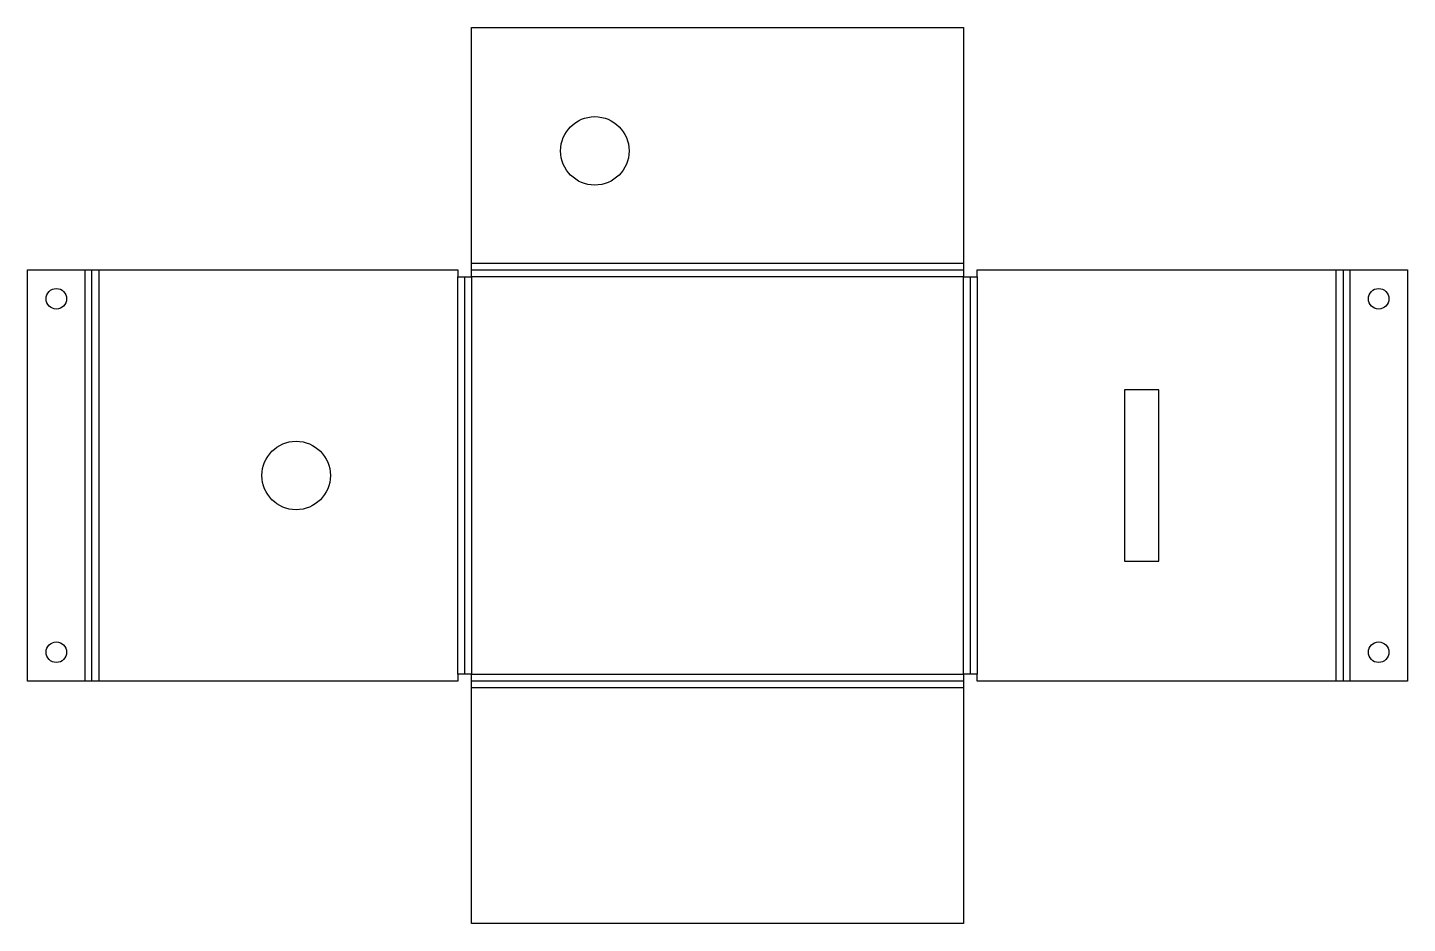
# Model space of a CAD drawing. Header units: inches. Extents: x 0 to 612, y 197 to 595.
import ezdxf

# ---------------------------------------------------------------- set-up
doc = ezdxf.new("R2010")
doc.units = ezdxf.units.IN
doc.header["$MEASUREMENT"] = 0
for name, color, linetype in [('BEND', 7, 'Continuous'), ('BEND_EXTENT', 7, 'Continuous'), ('INTERIOR_PROFILES', 7, 'Continuous'), ('OUTER_PROFILES', 7, 'Continuous')]:
    doc.layers.add(name, color=color, linetype=linetype)

# ---------------------------------------------------------------- blocks, each defined once
blk = doc.blocks.new('block 2')
at = {"layer": 'OUTER_PROFILES', "color": 7, "lineweight": 25, "true_color": 0xffffff}
blk.add_lwpolyline([(611.88, 487.15), (611.88, 304.85), (421.11, 304.85), (421.11, 307.89), (415.08, 307.89), (415.08, 197.33), (196.92, 197.33), (196.92, 307.89), (190.89, 307.89), (190.89, 304.85), (0.12, 304.85), (0.12, 487.15), (190.89, 487.15), (190.89, 484.11), (196.92, 484.11), (196.92, 594.67), (415.08, 594.67), (415.08, 484.11), (421.11, 484.11), (421.11, 487.15), (611.88, 487.15)], dxfattribs=at)
blk = doc.blocks.new('block 3')
at = {"layer": 'INTERIOR_PROFILES', "color": 7, "lineweight": 25, "true_color": 0xffffff}
blk.add_lwpolyline([(486.44, 358.02), (501.63, 358.02), (501.63, 433.98), (486.44, 433.98), (486.44, 358.02)], dxfattribs=at)
blk = doc.blocks.new('block 4')
at = {"layer": 'INTERIOR_PROFILES', "color": 7, "lineweight": 25, "true_color": 0xffffff}
blk.add_open_spline([(603.68, 474.39), (603.68, 476.91), (601.64, 478.95), (599.12, 478.95), (596.6, 478.95), (594.56, 476.91), (594.56, 474.39), (594.56, 471.87), (596.6, 469.83), (599.12, 469.83), (601.64, 469.83), (603.68, 471.87), (603.68, 474.39), (603.68, 474.39), (603.68, 474.39), (603.68, 474.39)], degree=3, knots=[0, 0, 0, 0, 1, 1, 1, 2, 2, 2, 3, 3, 3, 4, 4, 4, 5, 5, 5, 5], dxfattribs=at)
blk = doc.blocks.new('block 5')
at = {"layer": 'INTERIOR_PROFILES', "color": 7, "lineweight": 25, "true_color": 0xffffff}
blk.add_open_spline([(603.68, 317.61), (603.68, 320.13), (601.64, 322.17), (599.12, 322.17), (596.6, 322.17), (594.56, 320.13), (594.56, 317.61), (594.56, 315.09), (596.6, 313.05), (599.12, 313.05), (601.64, 313.05), (603.68, 315.09), (603.68, 317.61), (603.68, 317.61), (603.68, 317.61), (603.68, 317.61)], degree=3, knots=[0, 0, 0, 0, 1, 1, 1, 2, 2, 2, 3, 3, 3, 4, 4, 4, 5, 5, 5, 5], dxfattribs=at)
blk = doc.blocks.new('block 6')
at = {"layer": 'INTERIOR_PROFILES', "color": 7, "lineweight": 25, "true_color": 0xffffff}
blk.add_open_spline([(266.8, 539.98), (266.8, 548.37), (260, 555.17), (251.61, 555.17), (243.22, 555.17), (236.42, 548.37), (236.42, 539.98), (236.42, 531.59), (243.22, 524.79), (251.61, 524.79), (260, 524.79), (266.8, 531.59), (266.8, 539.98), (266.8, 539.98), (266.8, 539.98), (266.8, 539.98)], degree=3, knots=[0, 0, 0, 0, 1, 1, 1, 2, 2, 2, 3, 3, 3, 4, 4, 4, 5, 5, 5, 5], dxfattribs=at)
blk = doc.blocks.new('block 7')
at = {"layer": 'INTERIOR_PROFILES', "color": 7, "lineweight": 25, "true_color": 0xffffff}
blk.add_open_spline([(17.44, 317.61), (17.44, 320.13), (15.4, 322.17), (12.88, 322.17), (10.36, 322.17), (8.32, 320.13), (8.32, 317.61), (8.32, 315.09), (10.36, 313.05), (12.88, 313.05), (15.4, 313.05), (17.44, 315.09), (17.44, 317.61), (17.44, 317.61), (17.44, 317.61), (17.44, 317.61)], degree=3, knots=[0, 0, 0, 0, 1, 1, 1, 2, 2, 2, 3, 3, 3, 4, 4, 4, 5, 5, 5, 5], dxfattribs=at)
blk = doc.blocks.new('block 8')
at = {"layer": 'INTERIOR_PROFILES', "color": 7, "lineweight": 25, "true_color": 0xffffff}
blk.add_open_spline([(17.44, 474.39), (17.44, 476.91), (15.4, 478.95), (12.88, 478.95), (10.36, 478.95), (8.32, 476.91), (8.32, 474.39), (8.32, 471.87), (10.36, 469.83), (12.88, 469.83), (15.4, 469.83), (17.44, 471.87), (17.44, 474.39), (17.44, 474.39), (17.44, 474.39), (17.44, 474.39)], degree=3, knots=[0, 0, 0, 0, 1, 1, 1, 2, 2, 2, 3, 3, 3, 4, 4, 4, 5, 5, 5, 5], dxfattribs=at)
blk = doc.blocks.new('block 9')
at = {"layer": 'INTERIOR_PROFILES', "color": 7, "lineweight": 25, "true_color": 0xffffff}
blk.add_open_spline([(134.37, 396), (134.37, 404.39), (127.57, 411.19), (119.18, 411.19), (110.79, 411.19), (103.99, 404.39), (103.99, 396), (103.99, 387.61), (110.79, 380.81), (119.18, 380.81), (127.57, 380.81), (134.37, 387.61), (134.37, 396), (134.37, 396), (134.37, 396), (134.37, 396)], degree=3, knots=[0, 0, 0, 0, 1, 1, 1, 2, 2, 2, 3, 3, 3, 4, 4, 4, 5, 5, 5, 5], dxfattribs=at)
blk = doc.blocks.new('block 10')
at = {"layer": 'BEND', "color": 7, "lineweight": 25, "true_color": 0xffffff}
blk.add_lwpolyline([(583.34, 487.15), (583.34, 304.85)], dxfattribs=at)
blk = doc.blocks.new('block 11')
at = {"layer": 'BEND', "color": 7, "lineweight": 25, "true_color": 0xffffff}
blk.add_lwpolyline([(28.66, 304.85), (28.66, 487.15)], dxfattribs=at)
blk = doc.blocks.new('block 12')
at = {"layer": 'BEND', "color": 7, "lineweight": 25, "true_color": 0xffffff}
blk.add_lwpolyline([(196.92, 304.87), (415.08, 304.87)], dxfattribs=at)
blk = doc.blocks.new('block 13')
at = {"layer": 'BEND', "color": 7, "lineweight": 25, "true_color": 0xffffff}
blk.add_lwpolyline([(418.1, 307.89), (418.1, 484.11)], dxfattribs=at)
blk = doc.blocks.new('block 14')
at = {"layer": 'BEND', "color": 7, "lineweight": 25, "true_color": 0xffffff}
blk.add_lwpolyline([(193.9, 484.11), (193.9, 307.89)], dxfattribs=at)
blk = doc.blocks.new('block 15')
at = {"layer": 'BEND', "color": 7, "lineweight": 25, "true_color": 0xffffff}
blk.add_lwpolyline([(415.08, 487.13), (196.92, 487.13)], dxfattribs=at)
blk = doc.blocks.new('block 16')
at = {"layer": 'BEND_EXTENT', "color": 7, "lineweight": 25, "true_color": 0xffffff}
blk.add_lwpolyline([(586.36, 487.15), (586.36, 304.85)], dxfattribs=at)
blk = doc.blocks.new('block 17')
at = {"layer": 'BEND_EXTENT', "color": 7, "lineweight": 25, "true_color": 0xffffff}
blk.add_lwpolyline([(580.33, 304.85), (580.33, 487.15)], dxfattribs=at)
blk = doc.blocks.new('block 18')
at = {"layer": 'BEND_EXTENT', "color": 7, "lineweight": 25, "true_color": 0xffffff}
blk.add_lwpolyline([(25.64, 304.85), (25.64, 487.15)], dxfattribs=at)
blk = doc.blocks.new('block 19')
at = {"layer": 'BEND_EXTENT', "color": 7, "lineweight": 25, "true_color": 0xffffff}
blk.add_lwpolyline([(31.67, 487.15), (31.67, 304.85)], dxfattribs=at)
blk = doc.blocks.new('block 20')
at = {"layer": 'BEND_EXTENT', "color": 7, "lineweight": 25, "true_color": 0xffffff}
blk.add_lwpolyline([(196.92, 490.15), (415.08, 490.15)], dxfattribs=at)
blk = doc.blocks.new('block 21')
at = {"layer": 'BEND_EXTENT', "color": 7, "lineweight": 25, "true_color": 0xffffff}
blk.add_lwpolyline([(415.08, 484.11), (196.92, 484.11), (196.92, 307.89), (415.08, 307.89), (415.08, 484.11)], dxfattribs=at)
blk = doc.blocks.new('block 22')
at = {"layer": 'BEND_EXTENT', "color": 7, "lineweight": 25, "true_color": 0xffffff}
blk.add_lwpolyline([(415.08, 301.85), (196.92, 301.85)], dxfattribs=at)
blk = doc.blocks.new('block 23')
at = {"layer": 'BEND_EXTENT', "color": 7, "lineweight": 25, "true_color": 0xffffff}
blk.add_lwpolyline([(421.11, 484.11), (421.11, 307.89)], dxfattribs=at)
blk = doc.blocks.new('block 24')
at = {"layer": 'BEND_EXTENT', "color": 7, "lineweight": 25, "true_color": 0xffffff}
blk.add_lwpolyline([(190.89, 307.89), (190.89, 484.11)], dxfattribs=at)

msp = doc.modelspace()

# ---------------------------------------------------------------- block references
at = {"layer": 'BEND'}
for name in ['block 11', 'block 14', 'block 15', 'block 13', 'block 10', 'block 12']:
    msp.add_blockref(name, (0, 0), dxfattribs=at)
at = {"layer": 'BEND_EXTENT'}
for name in ['block 20', 'block 18', 'block 19', 'block 24', 'block 21', 'block 23', 'block 17', 'block 16', 'block 22']:
    msp.add_blockref(name, (0, 0), dxfattribs=at)
at = {"layer": 'INTERIOR_PROFILES'}
for name in ['block 6', 'block 8', 'block 4', 'block 3', 'block 9', 'block 7', 'block 5']:
    msp.add_blockref(name, (0, 0), dxfattribs=at)
at = {"layer": 'OUTER_PROFILES'}
msp.add_blockref('block 2', (0, 0), dxfattribs=at)

doc.saveas('drawing.dxf')
